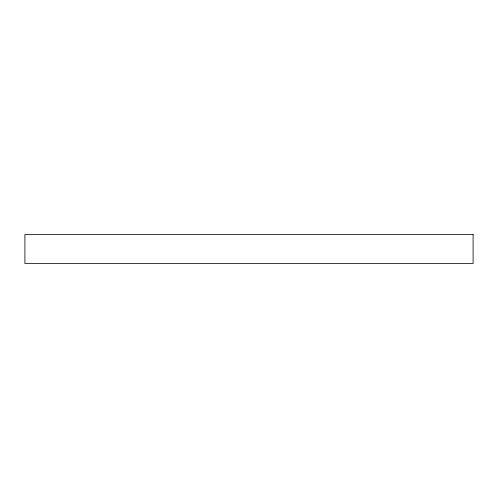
<?xml version="1.0" encoding="UTF-8"?>
<svg xmlns="http://www.w3.org/2000/svg" width="498" height="498" viewBox="0 0 498 498"><rect width="100%" height="100%" fill="white"/><g stroke="black" fill="none" stroke-linecap="round" stroke-linejoin="round"><path stroke-width="0.75" d="M473.1 234.483L24.9 234.483L24.9 263.486L473.1 263.486L473.1 234.483"/></g></svg>
